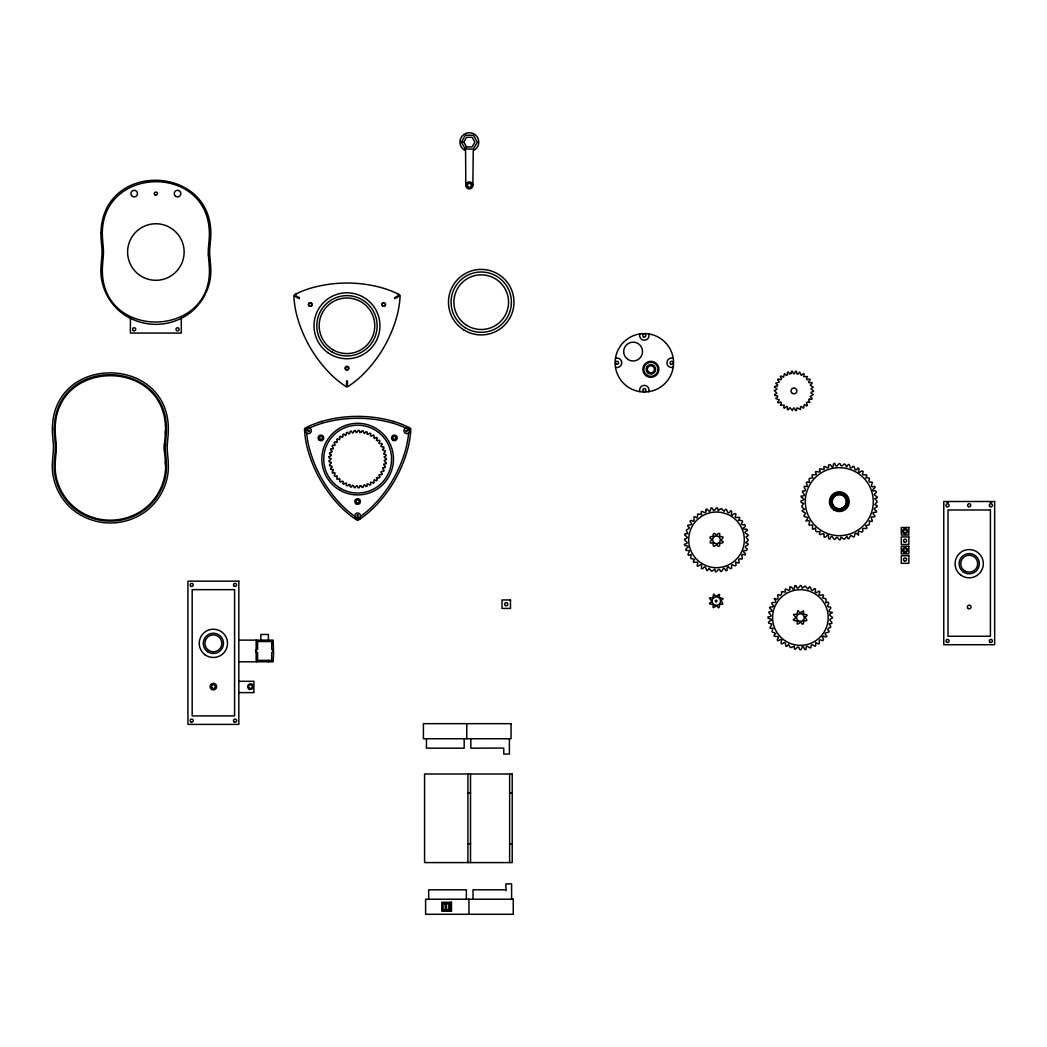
<?xml version="1.0" encoding="UTF-8"?>
<svg xmlns="http://www.w3.org/2000/svg" width="1047" height="1047" viewBox="0 0 1047 1047"><rect width="100%" height="100%" fill="white"/><g stroke="black" fill="none" stroke-linecap="round" stroke-linejoin="round"><path stroke-width="1.5" d="M797.644 621.355C795.668 626.381 799.057 623.135 801.02 622.101C802.97 626.76 803.808 622.926 803.939 620.4C808.624 622.023 806.596 619.183 804.934 616.971C810.064 614.288 804.947 614.982 803.141 613.621C805.208 608.071 801.335 613.123 799.463 612.665C796.427 606.658 798.455 615.361 795.746 614.419C789.687 613.45 797.866 617.076 795.053 618.607C789.621 621.067 798.835 620.923 797.068 620.649M55.19 464.58C54.287 485.376 66.838 505.78 85.71 514.535A56.538 56.538 0 0 0 134.971 514.522C154.707 505.479 167.258 483.649 165.413 462.054A96.298 96.298 0 0 0 165.256 459.685L164.549 451.637A65.451 65.451 0 0 1 164.471 450.459A57.153 57.153 0 0 1 164.588 442.973L165.256 435.513A96.337 96.337 0 0 0 165.413 433.157C169.693 356.569 51.002 356.569 55.282 433.157A96.337 96.337 0 0 0 55.426 435.513L56.145 443.575A65.451 65.451 0 0 1 56.224 444.753A57.14 57.14 0 0 1 56.093 452.239L55.426 459.685A96.298 96.298 0 0 0 55.282 462.054L55.19 464.58A70.947 70.947 0 0 1 55.242 462.879A79.585 79.585 0 0 1 55.321 461.243M803.154 621.538L803.612 620.753M56.106 452.239L56.145 451.637A65.451 65.451 0 0 0 56.224 450.459A57.153 57.153 0 0 0 56.093 442.973M164.588 442.973L164.549 443.575A65.451 65.451 0 0 0 164.471 444.753A57.14 57.14 0 0 0 164.588 452.239M719.289 543.943C721.017 545.356 718.438 548.288 716.658 544.401C714.25 547.136 712.68 547.097 713.177 542.961C708.374 543.851 710.167 541.862 711.96 539.284C708.152 538.014 710.102 535.855 713.282 536.614C712.693 533.028 714.29 531.994 716.344 535.292C718.124 533.172 721.056 531.797 719.368 536.3C724.563 537.32 723.516 536.326 721.069 540.474C726.553 542.398 720.257 543.812 719.721 543.066M408.657 432.843L408.618 433.393A98.405 98.405 0 0 1 406.524 446.101C400.765 469.488 388.188 491.265 370.821 507.939A98.405 98.405 0 0 1 360.862 516.106L360.404 516.42M648.957 390.976L648.734 391.657A4.712 4.712 0 0 0 644.638 385.375A4.712 4.712 0 0 0 639.717 391.002L639.887 391.604M305.907 429.78L305.816 430.029A2.827 2.827 0 0 0 306.549 432.751L307.124 433.209A2.827 2.827 0 0 0 310.985 432.175A2.827 2.827 0 0 0 309.951 428.315L309.271 428.027A2.827 2.827 0 0 0 306.549 428.76L306.378 428.969M639.782 334.294L639.769 334.346A4.712 4.712 0 0 0 644.402 340.223A4.712 4.712 0 0 0 648.878 334.229L648.891 334.294M361.294 432.084L359.919 432.699L359.71 431.914A9.397 9.397 0 0 0 359.265 430.487L358.048 430.435A9.397 9.397 0 0 0 357.498 431.835L356.229 432.647L355.915 431.901A9.397 9.397 0 0 0 355.26 430.539L354.056 430.67A9.397 9.397 0 0 0 353.703 432.123L352.551 433.092L352.132 432.398A9.397 9.397 0 0 0 351.308 431.155L350.13 431.443A9.397 9.397 0 0 0 349.986 432.935L348.991 434.06L348.468 433.432A9.397 9.397 0 0 0 347.473 432.306L346.348 432.764A9.397 9.397 0 0 0 346.413 434.256L345.589 435.513L344.987 434.963A9.397 9.397 0 0 0 343.848 433.982L342.788 434.584A9.397 9.397 0 0 0 343.063 436.062L342.421 437.424L341.754 436.952A9.397 9.397 0 0 0 340.484 436.154L339.529 436.9A9.397 9.397 0 0 0 340 438.327L339.542 439.753L338.822 439.387A9.397 9.397 0 0 0 337.448 438.758L336.611 439.635A9.397 9.397 0 0 0 337.278 440.983L337.029 442.462L336.257 442.2A9.397 9.397 0 0 0 334.818 441.769L334.098 442.75A9.397 9.397 0 0 0 334.961 443.993L334.909 445.498L334.111 445.341A9.397 9.397 0 0 0 332.632 445.119L332.056 446.192A9.397 9.397 0 0 0 333.077 447.305L333.234 448.797L332.423 448.757A9.397 9.397 0 0 0 330.917 448.744L330.512 449.883A9.397 9.397 0 0 0 331.663 450.838L332.318 451.322L331.232 452.369A9.397 9.397 0 0 0 329.74 452.566L329.491 453.744A9.397 9.397 0 0 0 330.773 454.529L331.48 454.922L330.551 456.112A9.397 9.397 0 0 0 329.098 456.505M461.334 142.13L465.339 135.194L473.349 135.194L477.353 142.13L473.349 149.067L465.339 149.067L461.334 142.13L463.782 142.13L466.556 146.946L472.118 146.946L474.893 142.13L472.118 137.314L466.556 137.314L463.782 142.13M465.339 149.067L466.556 146.946M713.635 536.3L713.557 535.423M359.815 519.116L358.126 520.228L358.126 514.823L357.184 514.823L357.184 520.228L355.496 519.116A99.648 99.648 0 0 1 343.207 509.313C325.552 492.391 312.804 470.273 306.954 446.532A99.648 99.648 0 0 1 304.598 430.984L304.494 428.969L309.179 431.665L309.65 430.854L304.965 428.144L306.771 427.241A99.648 99.648 0 0 1 321.416 421.496M296.092 293.893L294.286 294.809L299.494 297.819L299.023 298.644L293.814 295.62L293.932 297.649A99.648 99.648 0 0 0 296.275 313.197C302.112 336.938 314.885 359.042 332.527 375.978A99.648 99.648 0 0 0 344.803 385.793L346.505 386.893L346.505 380.872L347.447 380.872L347.447 386.893L349.135 385.78A99.648 99.648 0 0 0 361.424 375.978C379.079 359.056 391.84 336.938 397.677 313.197A99.648 99.648 0 0 0 400.033 297.649L400.137 295.62L394.928 298.644L394.457 297.819L399.666 294.809L397.86 293.893M377.823 440.748L376.37 440.342L376.711 439.609A9.397 9.397 0 0 0 377.286 438.209L376.383 437.397A9.397 9.397 0 0 0 375.062 438.117L374.368 438.536L373.818 437.136A9.397 9.397 0 0 0 374.185 435.683L373.177 435.002A9.397 9.397 0 0 0 371.973 435.905L370.468 435.905L370.599 435.107A9.397 9.397 0 0 0 370.769 433.615L369.683 433.078A9.397 9.397 0 0 0 368.609 434.139L367.117 434.348L367.131 433.537A9.397 9.397 0 0 0 367.091 432.031L365.94 431.652A9.397 9.397 0 0 0 365.023 432.856L364.552 433.51L363.479 432.463A9.397 9.397 0 0 0 363.23 430.984L362.04 430.775A9.397 9.397 0 0 0 361.294 432.084M615.597 358.31L615.832 358.244A4.712 4.712 0 0 1 621.774 362.786A4.712 4.712 0 0 1 615.832 367.34L615.466 367.196M309.402 428.079L309.899 427.843A98.405 98.405 0 0 1 321.966 423.302M329.098 456.505L329.007 457.722A9.397 9.397 0 0 0 330.394 458.324L331.153 458.612L330.394 459.908A9.397 9.397 0 0 0 329.02 460.51L329.098 461.727A9.397 9.397 0 0 0 330.551 462.12L331.336 462.303L330.773 463.703A9.397 9.397 0 0 0 329.491 464.475L329.74 465.666M321.403 421.496C344.895 414.677 370.416 414.677 393.908 421.496M321.953 423.302C345.091 416.601 370.232 416.601 393.358 423.302M385.963 463.703L386.134 462.499A9.397 9.397 0 0 0 384.799 461.806L384.144 460.431L384.903 460.222A9.397 9.397 0 0 0 386.33 459.725L386.33 458.507A9.397 9.397 0 0 0 384.903 458.01L384.066 456.767L384.799 456.413A9.397 9.397 0 0 0 386.134 455.72L385.963 454.516A9.397 9.397 0 0 0 384.485 454.228L383.699 454.123L384.157 452.67A9.397 9.397 0 0 0 385.388 451.794L385.047 450.629A9.397 9.397 0 0 0 383.542 450.537L382.391 449.543L383.006 449.045A9.397 9.397 0 0 0 384.092 448.011L383.595 446.899A9.397 9.397 0 0 0 382.103 447.017L380.82 446.218L381.357 445.616A9.397 9.397 0 0 0 382.286 444.438L381.645 443.405A9.397 9.397 0 0 0 380.179 443.732L378.805 443.13L379.25 442.449A9.397 9.397 0 0 0 380.009 441.153L379.223 440.224A9.397 9.397 0 0 0 377.823 440.748M672.239 367.458L673.208 367.196L672.292 367.458A4.712 4.712 0 0 1 666.913 362.851A4.712 4.712 0 0 1 672.174 358.113L673.208 358.375L672.226 358.113M358.126 518.592L358.388 518.553A2.827 2.827 0 0 0 360.39 516.564L360.482 515.831A2.827 2.827 0 0 0 357.655 513.004A2.827 2.827 0 0 0 354.828 515.831L354.92 516.564A2.827 2.827 0 0 0 356.922 518.553L357.184 518.592M238.821 640.123L273.123 640.123L273.594 653.315L273.123 661.796L238.821 661.796M238.821 681.309L253.898 681.309L253.898 692.617L238.821 692.617M467.93 792.854L470.522 792.854M509.627 792.854L512.219 792.854M467.93 843.738L470.522 843.738M509.627 843.738L512.219 843.738M505.937 889.793L473.022 889.793L473.022 899.216M405.909 428.079L405.411 427.843A98.405 98.405 0 0 0 393.358 423.302M377.823 477.484L376.37 477.89L376.711 478.623A9.397 9.397 0 0 1 377.286 480.01L376.383 480.822A9.397 9.397 0 0 1 375.062 480.115L374.368 479.696L373.818 481.083A9.397 9.397 0 0 1 374.185 482.549L373.177 483.23A9.397 9.397 0 0 1 371.973 482.327L370.468 482.327L370.599 483.125A9.397 9.397 0 0 1 370.769 484.617L369.683 485.154A9.397 9.397 0 0 1 368.609 484.094L367.117 483.884L367.131 484.696A9.397 9.397 0 0 1 367.091 486.188L365.94 486.567A9.397 9.397 0 0 1 365.023 485.376L364.552 484.709L363.479 485.756A9.397 9.397 0 0 1 363.23 487.248L362.04 487.457A9.397 9.397 0 0 1 361.294 486.148M354.907 516.42L354.449 516.106A98.405 98.405 0 0 1 344.489 507.939C327.109 491.265 314.545 469.488 308.786 446.114A98.405 98.405 0 0 1 306.692 433.393L306.653 432.843M408.932 428.969L408.775 428.76A2.827 2.827 0 0 0 406.04 428.027L405.359 428.315A2.827 2.827 0 0 0 404.325 432.175A2.827 2.827 0 0 0 408.186 433.209L408.775 432.751A2.827 2.827 0 0 0 409.495 430.029L409.403 429.78M361.294 486.148L359.919 485.533L359.71 486.305A9.397 9.397 0 0 1 359.265 487.745L358.048 487.784A9.397 9.397 0 0 1 357.498 486.384L357.236 485.625L355.915 486.332A9.397 9.397 0 0 1 355.26 487.693L354.056 487.562A9.397 9.397 0 0 1 353.703 486.096L352.551 485.127L352.132 485.821A9.397 9.397 0 0 1 351.308 487.077L350.13 486.79A9.397 9.397 0 0 1 349.986 485.285L349.947 484.473L348.468 484.8A9.397 9.397 0 0 1 347.473 485.926L346.348 485.468A9.397 9.397 0 0 1 346.413 483.963L346.492 483.164L344.987 483.269A9.397 9.397 0 0 1 343.848 484.251L342.788 483.635A9.397 9.397 0 0 1 343.063 482.157L343.246 481.371L341.754 481.267A9.397 9.397 0 0 1 340.484 482.078L339.529 481.332A9.397 9.397 0 0 1 340 479.906L339.542 478.479L338.822 478.845A9.397 9.397 0 0 1 337.448 479.461L336.611 478.597A9.397 9.397 0 0 1 337.278 477.249L337.029 475.77L336.257 476.032A9.397 9.397 0 0 1 334.818 476.45L334.098 475.469A9.397 9.397 0 0 1 334.961 474.239L334.909 472.734L334.111 472.891A9.397 9.397 0 0 1 332.632 473.113L332.056 472.04A9.397 9.397 0 0 1 333.077 470.928L333.234 469.436L332.423 469.475A9.397 9.397 0 0 1 330.917 469.488L330.512 468.349A9.397 9.397 0 0 1 331.663 467.394L332.318 466.91L331.232 465.863A9.397 9.397 0 0 1 329.74 465.666M511.59 899.216L511.59 883.904L505.937 883.904L505.937 890.696M509.627 774.008L509.627 862.584M509.405 738.737L509.405 754.062L503.751 754.062L503.751 748.068L470.823 748.173L470.823 738.737M472.878 185.411A3.534 3.534 0 0 0 467.577 182.348A3.534 3.534 0 0 0 467.577 188.46A3.534 3.534 0 0 0 472.878 185.411L473.231 150.716A9.423 9.423 0 0 0 476.725 136.28A9.423 9.423 0 0 0 461.871 136.385A9.423 9.423 0 0 0 465.575 150.768L465.81 185.411M470.522 774.008L470.522 862.584M468.951 899.216L468.951 914.293M467.93 774.008L467.93 862.584M466.753 723.66L466.753 738.737M466.373 899.216L466.373 889.793L428.668 889.793L428.668 899.216M464.187 738.737L464.187 748.173L426.469 748.173L426.469 738.737M450.171 902.278L450.171 911.23M446.532 903.692L446.532 909.817M445.734 903.692L445.734 909.817M445.197 903.692L445.197 909.817M268.412 640.123L268.412 634.469L260.873 634.469L260.873 640.123M268.412 660.382L268.412 661.796M256.162 640.123L256.162 661.796M181.301 318.288L181.301 333.064L130.417 333.064L130.417 318.288M377.823 477.484A9.397 9.397 0 0 0 379.223 478.008L380.009 477.079A9.397 9.397 0 0 0 379.25 475.783L378.805 475.102L380.179 474.5A9.397 9.397 0 0 0 381.645 474.815L382.286 473.794A9.397 9.397 0 0 0 381.357 472.616L380.82 472.001L382.103 471.215A9.397 9.397 0 0 0 383.595 471.333L384.092 470.221A9.397 9.397 0 0 0 383.006 469.187L382.731 467.708L383.542 467.695A9.397 9.397 0 0 0 385.047 467.603L385.388 466.425A9.397 9.397 0 0 0 384.157 465.562L383.686 464.135L384.485 464.004A9.397 9.397 0 0 0 385.963 463.703M359.828 519.129A99.648 99.648 0 0 0 372.104 509.313C389.759 492.391 402.519 470.273 408.356 446.532A99.648 99.648 0 0 0 410.712 430.984L410.817 428.969L406.131 431.665L405.66 430.854L410.345 428.144L408.539 427.241A99.648 99.648 0 0 0 393.894 421.496M397.86 293.893A99.648 99.648 0 0 0 383.215 288.161C359.749 281.342 334.215 281.355 310.723 288.161A99.648 99.648 0 0 0 296.092 293.893M382.94 306.3A1.885 1.885 0 0 1 382.22 303.394A1.885 1.885 0 0 1 385.217 303.46A1.885 1.885 0 0 1 384.393 306.326M309.31 302.936A1.885 1.885 0 0 1 311.888 303.63A1.885 1.885 0 0 1 311.195 306.208M309.31 306.208A1.885 1.885 0 0 1 308.917 303.237M990.03 502.089A3.298 3.298 0 0 1 991.731 502.089M946.684 502.089A3.298 3.298 0 0 1 948.386 502.089M165.505 464.58A70.947 70.947 0 0 0 165.452 462.879A79.585 79.585 0 0 0 165.361 461.243M55.19 430.618A70.947 70.947 0 0 0 55.242 432.332A79.651 79.651 0 0 0 55.321 433.955M167.271 444.896A54.313 54.313 0 0 0 167.415 452.016L168.07 459.476A99.151 99.151 0 0 1 168.187 461.073A82.386 82.386 0 0 1 168.279 462.761A73.761 73.761 0 0 1 168.331 464.528C169.261 486.41 156.055 507.874 136.215 517.087A59.365 59.365 0 0 1 84.493 517.061C63.736 507.546 50.531 484.604 52.455 461.91A99.151 99.151 0 0 1 52.612 459.476L53.318 451.44A62.624 62.624 0 0 0 53.397 450.315M167.298 444.896A62.637 62.637 0 0 1 167.363 443.771L168.07 435.735A99.19 99.19 0 0 0 168.227 433.301C172.82 354.606 51.342 351.74 52.363 430.67A73.761 73.761 0 0 0 52.415 432.45A82.464 82.464 0 0 0 52.507 434.125A99.19 99.19 0 0 0 52.612 435.735L53.279 443.182A54.339 54.339 0 0 1 53.423 450.315M165.505 430.618A70.947 70.947 0 0 1 165.452 432.332A79.651 79.651 0 0 1 165.361 433.955M208.314 254.958A58.802 58.802 0 0 1 208.471 247.249L209.125 239.802A94.675 94.675 0 0 0 209.23 238.271A78.015 78.015 0 0 0 209.321 236.674A69.298 69.298 0 0 0 209.374 235.012C210.382 162.206 98.065 164.903 102.436 237.486A94.675 94.675 0 0 0 102.593 239.802L103.313 247.864A67.1 67.1 0 0 1 103.378 249.068A58.776 58.776 0 0 1 103.26 256.777L102.593 264.224A94.636 94.636 0 0 0 102.488 265.768A77.936 77.936 0 0 0 102.41 267.365A69.298 69.298 0 0 0 102.357 269.027C100.787 341.387 214.216 338.757 209.282 266.553A94.636 94.636 0 0 0 209.125 264.224L208.418 256.162A67.1 67.1 0 0 1 208.34 254.958M713.557 604.878C711.633 610.322 714.983 606.2 717.064 605.703C719.158 610.571 719.341 606.056 719.983 603.844C724.773 605.716 722.338 602.548 720.846 600.494C726.435 597.536 719.917 598.832 719.132 596.855C721.043 591.097 716.815 597.366 715.284 595.979C712.431 590.6 714.237 598.308 711.881 598.112C706.018 596.685 712.942 600.324 711.227 602.077C706.45 604.564 712.13 603.648 713.557 604.878M54.235 428.838L54.248 430.644A71.89 71.89 0 0 0 54.3 432.372A80.593 80.593 0 0 0 54.379 434.021A97.292 97.292 0 0 0 54.496 435.591L55.164 443.038A56.211 56.211 0 0 1 55.308 450.406A64.508 64.508 0 0 1 55.203 451.571L54.496 459.62A97.253 97.253 0 0 0 54.339 462.002C52.455 483.976 65.241 506.146 85.291 515.386A57.48 57.48 0 0 0 135.377 515.373C154.59 506.512 167.35 485.716 166.447 464.567A71.89 71.89 0 0 0 166.394 462.839A80.514 80.514 0 0 0 166.303 461.19A97.253 97.253 0 0 0 166.198 459.62L165.531 452.16A56.198 56.198 0 0 1 165.387 444.792A64.508 64.508 0 0 1 165.478 443.64L166.198 435.591A97.292 97.292 0 0 0 166.355 433.196C170.962 358.323 55.491 353.664 54.235 428.838M100.931 233.259L100.944 235.038A70.712 70.712 0 0 0 100.996 236.727A79.415 79.415 0 0 0 101.075 238.363A96.102 96.102 0 0 0 101.179 239.92L101.847 247.367A57.389 57.389 0 0 1 101.991 254.892A65.686 65.686 0 0 1 101.899 256.07L101.179 264.119A96.062 96.062 0 0 0 101.036 266.475C99.177 287.99 111.689 309.69 131.333 318.746A56.263 56.263 0 0 0 152.653 324.256A56.342 56.342 0 0 0 180.398 318.746C199.166 310.017 211.677 289.718 210.787 269A70.712 70.712 0 0 0 210.735 267.299A79.35 79.35 0 0 0 210.643 265.676A96.062 96.062 0 0 0 210.539 264.119L209.871 256.672A57.363 57.363 0 0 1 209.727 249.147A65.686 65.686 0 0 1 209.819 247.969L210.539 239.92A96.102 96.102 0 0 0 210.696 237.551C215.237 164.261 102.148 159.668 100.931 233.259M828.517 466.543C828.53 471.045 822.314 462.107 824.198 469.344C822.196 470.312 818.008 466.072 820.128 471.791C818.113 472.773 813.624 469.135 816.385 474.54C813.977 475.443 810.038 473.126 812.943 477.942C807.643 478.387 809.292 477.759 809.449 482.484C803.847 480.521 807.669 484.238 807.198 486.554C800.719 485.088 806.818 489.171 805.025 490.899C797.395 490.166 809.75 496.487 801.073 496.042C800.13 497.94 806.844 499.013 802.578 500.348C799.241 500.767 801.269 503.424 803.73 503.267C801.57 507.468 800.353 505.766 804.633 509.208C797.631 512.062 808.153 511.708 804.868 514.496C800.89 518.906 811.765 514.627 805.837 520.987C814.056 518.893 805.235 526.419 810.967 525.071C815.168 523.565 809.279 532.57 815.391 527.924C816.294 533.289 815.299 531.483 820.128 531.614C817.04 538.695 824.997 530.214 823.976 535.606C823.518 538.891 826.554 536.705 827.326 535.056C830.088 534.991 827.051 539.27 829.878 539.14C832.627 531.719 833.412 542.883 835.715 538.472C837.587 533.891 839.956 544.846 840.95 537.137C845.309 539.886 843.372 540.16 846.879 536.352C849.784 543.563 849.366 532.334 852.284 536.3C856.433 539.624 852.52 529.311 858.619 535.135C856.812 527.047 862.937 535.135 862.872 530.489C860.425 525.45 870.397 531.85 865.555 525.633C870.227 524.351 869.494 526.052 869.298 520.843C876.588 523.919 867.479 515.477 873.512 517.009C877.438 516.812 872.635 514.43 872.884 513.069C873.263 511.407 878.132 513.501 876.274 510.7C869.468 507.991 882.385 506.827 874.847 504.759C876.444 501.055 879.258 502.769 874.677 498.686C882.071 496.684 871.379 495.833 875.109 493.438C878.263 492.142 875.501 490.153 873.172 490.912C871.13 488.792 876.601 488.491 874.755 486.332C866.942 488.7 876.221 480.377 869.992 482.287C866.497 480.809 873.263 477.196 865.647 477.942C870.136 471.7 860.726 477.602 862.872 472.851C864.259 469.71 860.412 471.242 859.574 472.524C856.747 472.014 860.856 468.559 858.095 467.917C853.397 474.474 855.726 463.049 852.127 467.237C848.816 471.071 850.871 459.384 846.67 466.975C843.529 460.104 843.83 467.551 840.741 465.392C839.21 459.07 836.632 471.268 834.852 463.298C832.064 462.826 834.485 467.708 831.684 466.949C831.174 464.554 828.072 463.154 828.517 466.543M705.809 510.504C706.843 516.511 699.069 506.853 701.712 514.574C694.933 513.423 699.226 513.632 696.805 517.938C690.405 513.03 697.629 524.167 691.413 520.477C687.787 520.49 692.538 523.173 691.53 524.547C689.659 525.293 684.908 524.364 689.515 527.819C687.041 530.999 684.555 528.094 687.905 533.525C679.084 534.166 690.758 536.849 686.112 538.485C680.367 540.069 692.394 542.477 684.358 544.335C683.966 547.136 688.599 544.505 688.154 547.319C686.714 547.686 683.927 550.617 687.159 550.539C693.284 549.557 683.429 557.279 691.125 554.583C690.693 560.014 689.737 557.933 694.645 559.425C689.607 565.694 700.299 559.019 697.197 564.686C696.779 568.534 699.867 564.006 701.202 564.817C702.681 565.563 699.736 570.131 702.943 568.495C706.817 562.527 705.482 575.601 708.898 568.312C712.536 571.021 710.023 572.735 714.826 569.084C715.926 576.321 717.614 567.33 719.786 569.751C722.155 576.19 722.783 563.312 725.78 570.68C728.83 571.453 725.466 566.506 728.372 566.689C729.222 568.757 732.573 569.856 731.591 566.702C730.911 561.1 737.847 570.628 735.518 562.108C743.004 565.027 736.198 559.177 739.967 558.666C746.145 561.323 737.494 551.913 745.15 555.093C747.113 553.104 741.695 552.332 743.933 550.421C746.367 551.455 748.985 549.295 745.83 547.947C742.807 545.422 752.728 544.937 745.647 542.673C750.882 538.498 746.603 540.396 746.118 536.666C753.146 534.297 739.98 533.551 747.349 530.567C748.082 527.518 742.977 530.894 743.383 527.937C745.844 526.942 746.158 523.565 742.964 524.835C737.952 523.984 747.689 520.189 738.371 520.346C743.357 513.907 732.874 520.555 735.74 515.242C736.852 512.284 733.201 513.828 732.468 515.163C729.458 514.993 733.515 511.158 730.714 510.661C726.409 517.807 727.691 504.418 724.158 511.316C720.833 509.038 722.888 506.866 718.15 510.583C717.274 502.704 714.316 514.587 712.706 508.842C710.533 505.492 710.939 510.792 709.67 511.368C708.296 511.433 706.215 506.526 705.809 510.504M789.7 588.192C790.799 594.055 782.868 584.697 785.656 592.157C777.934 590.678 783.954 592.759 780.421 595.442C773.628 591.712 782.475 601.763 774.139 598.452C779.976 605.559 767.176 599.787 773.55 605.663C773.785 608.425 767.765 605.375 769.977 608.621C771.443 608.791 773.17 611.435 770.945 611.409C764.245 611.814 776.285 616.343 767.948 616.945C767.111 619.654 772.11 617.756 771.233 620.491C769.218 620.635 766.731 623.502 770.186 623.58C775.251 623.92 765.252 629.6 773.066 628.148C771.338 633.671 771.704 631.001 775.67 633.566C769.807 639.089 782.096 633.697 777.227 639.534C777.332 643.067 780.617 637.715 781.847 640.201C780.84 641.602 780.447 645.318 782.934 643.434C787.187 639.115 784.02 651.116 788.522 644.376C791.349 649.232 789.477 647.648 794.228 646.274C793.888 654.336 798.442 642.714 799.293 648.747C800.274 651.771 802.002 648.42 802.107 646.771C804.606 645.606 803.52 650.737 806.046 649.493C805.405 641.314 811.373 651.98 811.072 646.012C811.857 641.34 816.49 651.051 815.692 642.505C822.733 647.046 816.686 638.591 820.927 639.979C823.793 642.217 824.054 638.749 822.275 636.995C823.23 634.403 826.083 638.801 826.986 636.131C820.665 630.726 832.967 634.168 827.824 629.888C827.693 626.027 833.517 629.797 828.988 623.842C836.173 623.75 827.837 620.714 830.441 618.973C837.155 616.696 824.316 615.963 832.444 612.456C823.91 611.487 834.538 607.862 829.289 606.841C824.264 607.365 833.032 600.114 825.73 602.784C826.266 597.471 826.934 599.46 822.34 597.758C827.091 591.385 816.084 598.701 819.762 592.445C819.775 588.82 816.896 593.623 815.692 592.563C814.239 592.078 817.157 587.21 813.951 588.885C810.156 594.761 811.333 581.923 807.996 589.068C803.913 585.509 807.263 584.998 802.002 588.231C800.955 580.117 797.84 593.191 796.204 585.862C793.299 583.912 795.628 589.67 793.037 589.186C792.37 587.799 789.726 584.933 789.7 588.192M790.956 373.426L789.857 374.185L788.273 372.012L787.409 372.287L787.423 374.957L786.441 375.389L784.465 373.596L783.496 377.234L781.075 375.952L780.395 376.554L781.494 378.949L780.84 379.76L778.248 378.949L777.712 379.681L779.243 381.959L775.735 383.307L777.699 385.034L777.437 386.055L774.741 386.369L774.544 387.246L776.835 388.542L776.769 389.615L774.217 390.452L776.887 393.188L774.544 394.562L774.741 395.452L777.437 395.766L777.672 396.813L775.735 398.514L779.243 399.862L777.712 402.14L778.248 402.873L780.735 402.035L781.481 402.781L780.395 405.268L784.216 405.11L783.679 407.767L784.465 408.212L786.506 406.419L787.436 406.903L787.409 409.534L788.273 409.809L789.962 407.649L792.33 410.568L793.377 408.16L794.424 408.108L795.55 410.568L796.453 410.476L797.042 407.833L800.471 409.534L800.497 406.812L801.465 406.445L803.402 408.212L804.371 404.587L806.805 405.87L807.473 405.268L806.386 402.833L807.041 402.061L809.894 402.506L808.624 399.862L809.161 399.051L811.778 399.352L812.145 398.514L810.169 396.604L813.323 394.562L811.019 393.24L811.098 392.219L813.663 391.369L810.993 388.607L813.323 387.246L810.169 385.204L812.145 383.307L811.778 382.469L809.161 382.77L808.585 381.893L810.169 379.681L809.632 378.949L807.185 379.773L806.399 379.04L807.473 376.554L803.638 376.684L804.188 374.054L803.402 373.596L801.295 375.363L799.607 372.012L798.076 374.145L797.042 373.988L796.453 371.345L795.55 371.24L794.451 373.7L793.43 373.7L792.33 371.24L791.427 371.345L790.956 373.426M715.35 600.808C716.567 604.577 718.294 598.138 715.35 600.808M615.649 357.302L615.4 358.807A29.211 29.211 0 0 0 615.348 366.437L615.584 367.942A29.211 29.211 0 0 0 638.853 391.486L640.358 391.735A29.211 29.211 0 0 0 647.975 391.774L649.493 391.552A29.211 29.211 0 0 0 673.025 368.282L673.273 366.777A29.211 29.211 0 0 0 673.326 359.147L673.09 357.642A29.211 29.211 0 0 0 649.834 334.098L648.315 333.849A29.211 29.211 0 0 0 640.699 333.81L639.18 334.032A29.211 29.211 0 0 0 615.649 357.302M994.65 501.5L943.766 501.5L943.766 644.73L994.65 644.73L994.65 501.5M990.41 509.981L948.006 509.981L948.006 636.249L990.41 636.249L990.41 509.981M908.835 527.492L901.297 527.492L901.297 535.03L908.835 535.03L908.835 527.492M908.835 536.915L901.297 536.915L901.297 544.453L908.835 544.453L908.835 536.915M908.835 546.338L901.297 546.338L901.297 553.876L908.835 553.876L908.835 546.338M908.835 555.761L901.297 555.761L901.297 563.299L908.835 563.299L908.835 555.761M238.821 581.164L187.936 581.164L187.936 724.393L238.821 724.393L238.821 581.164M234.58 589.644L192.177 589.644L192.177 715.912L234.58 715.912L234.58 589.644M510.478 599.957L501.997 599.957L501.997 608.438L510.478 608.438L510.478 599.957M271.71 641.536L257.575 641.536L257.575 649.546L256.162 649.546L256.162 652.373L257.575 652.373L257.575 660.382L271.71 660.382L271.71 652.373L273.123 652.373L273.123 649.546L271.71 649.546L271.71 641.536M511.054 723.66L423.407 723.66L423.407 738.737L511.054 738.737L511.054 723.66M512.219 774.008L424.572 774.008L424.572 862.584L512.219 862.584L512.219 774.008M513.239 899.216L425.606 899.216L425.606 914.293L513.239 914.293L513.239 899.216M451.479 902.278L441.769 902.278L441.769 911.23L451.479 911.23L451.479 902.278M448.849 903.692L443.103 903.692L443.103 909.817L448.849 909.817L448.849 903.692M339.752 490.127A35.807 35.807 0 0 0 393.463 459.11A35.807 35.807 0 0 0 339.752 428.105A35.807 35.807 0 0 0 339.752 490.127M340.694 488.491A33.923 33.923 0 0 0 391.578 459.11A33.923 33.923 0 0 0 340.694 429.741A33.923 33.923 0 0 0 340.694 488.491M333.077 349.842A27.785 27.785 0 0 0 374.761 325.774A27.785 27.785 0 0 0 333.077 301.706A27.785 27.785 0 0 0 333.077 349.842M320.16 439.256A1.557 1.557 0 0 0 322.489 437.908A1.557 1.557 0 0 0 320.16 436.56A1.557 1.557 0 0 0 320.16 439.256M393.607 439.256A1.557 1.557 0 0 0 395.936 437.908A1.557 1.557 0 0 0 393.607 436.56A1.557 1.557 0 0 0 393.607 439.256M356.883 502.861A1.557 1.557 0 0 0 359.213 501.513A1.557 1.557 0 0 0 356.883 500.178A1.557 1.557 0 0 0 356.883 502.861M356.242 503.973A2.827 2.827 0 0 0 360.482 501.513A2.827 2.827 0 0 0 356.242 499.066A2.827 2.827 0 0 0 356.242 503.973M392.756 440.224A2.827 2.827 0 0 0 397.193 438.17A2.827 2.827 0 0 0 393.188 435.343A2.827 2.827 0 0 0 392.756 440.224M319.335 440.25A2.827 2.827 0 0 0 323.745 438.117A2.827 2.827 0 0 0 319.701 435.369A2.827 2.827 0 0 0 319.335 440.25M345.929 369.329A1.557 1.557 0 0 0 348.494 368.505A1.557 1.557 0 0 0 346.505 366.699A1.557 1.557 0 0 0 345.929 369.329M309.48 305.92A1.557 1.557 0 0 0 311.81 304.572A1.557 1.557 0 0 0 309.48 303.224A1.557 1.557 0 0 0 309.48 305.92M382.927 305.92A1.557 1.557 0 0 0 385.257 304.572A1.557 1.557 0 0 0 382.927 303.224A1.557 1.557 0 0 0 382.927 305.92M346.034 369.813A1.885 1.885 0 0 0 348.86 368.178A1.885 1.885 0 0 0 346.034 366.555A1.885 1.885 0 0 0 346.034 369.813M331.899 351.897A30.154 30.154 0 0 0 377.129 325.774A30.154 30.154 0 0 0 331.899 299.664A30.154 30.154 0 0 0 331.899 351.897M327.92 352.695A32.98 32.98 0 0 0 379.812 328.823A32.98 32.98 0 0 0 333.195 295.817A32.98 32.98 0 0 0 327.92 352.695M463.703 329.831A32.745 32.745 0 0 0 513.946 303.525A32.745 32.745 0 0 0 466.046 273.149A32.745 32.745 0 0 0 463.703 329.831M963.253 571.884A10.13 10.13 0 0 0 979.285 564.752A10.13 10.13 0 0 0 965.085 554.439A10.13 10.13 0 0 0 963.253 571.884M964.562 570.785A8.481 8.481 0 0 0 977.676 564.163A8.481 8.481 0 0 0 965.386 556.127A8.481 8.481 0 0 0 964.562 570.785M960.897 575.13A14.135 14.135 0 0 0 983.264 565.171A14.135 14.135 0 0 0 963.462 550.787A14.135 14.135 0 0 0 960.897 575.13M968.292 608.556A1.832 1.832 0 0 0 971.04 606.972A1.832 1.832 0 0 0 968.292 605.375A1.832 1.832 0 0 0 968.292 608.556M946.75 506.617A1.557 1.557 0 0 0 949.092 505.269A1.557 1.557 0 0 0 946.75 503.921A1.557 1.557 0 0 0 946.75 506.617M990.109 506.617A1.557 1.557 0 0 0 992.438 505.269A1.557 1.557 0 0 0 990.109 503.921A1.557 1.557 0 0 0 990.109 506.617M946.75 642.308A1.557 1.557 0 0 0 949.092 640.96A1.557 1.557 0 0 0 946.75 639.612A1.557 1.557 0 0 0 946.75 642.308M990.109 642.308A1.557 1.557 0 0 0 992.438 640.96A1.557 1.557 0 0 0 990.109 639.612A1.557 1.557 0 0 0 990.109 642.308M466.831 325.395A27.327 27.327 0 0 0 508.541 303.028A27.327 27.327 0 0 0 468.323 278.083A27.327 27.327 0 0 0 466.831 325.395M465.575 327.933A30.154 30.154 0 0 0 511.381 302.845A30.154 30.154 0 0 0 466.74 275.714A30.154 30.154 0 0 0 465.575 327.933M968.436 506.617A1.557 1.557 0 0 0 970.765 505.269A1.557 1.557 0 0 0 968.436 503.921A1.557 1.557 0 0 0 968.436 506.617M904.294 532.609A1.557 1.557 0 0 0 906.623 531.261A1.557 1.557 0 0 0 904.294 529.913A1.557 1.557 0 0 0 904.294 532.609M903.469 533.172A2.5 2.5 0 0 0 907.527 531.68A2.5 2.5 0 0 0 904.202 528.918A2.5 2.5 0 0 0 903.469 533.172M904.294 542.032A1.557 1.557 0 0 0 906.623 540.684A1.557 1.557 0 0 0 904.294 539.336A1.557 1.557 0 0 0 904.294 542.032M904.294 551.455A1.557 1.557 0 0 0 906.623 550.107A1.557 1.557 0 0 0 904.294 548.759A1.557 1.557 0 0 0 904.294 551.455M903.469 552.018A2.5 2.5 0 0 0 907.527 550.526A2.5 2.5 0 0 0 904.202 547.764A2.5 2.5 0 0 0 903.469 552.018M904.294 560.878A1.557 1.557 0 0 0 906.623 559.53A1.557 1.557 0 0 0 904.294 558.182A1.557 1.557 0 0 0 904.294 560.878M176.76 330.643A1.557 1.557 0 0 0 179.089 329.295A1.557 1.557 0 0 0 176.76 327.947A1.557 1.557 0 0 0 176.76 330.643M133.414 330.643A1.557 1.557 0 0 0 135.744 329.295A1.557 1.557 0 0 0 133.414 327.947A1.557 1.557 0 0 0 133.414 330.643M140.062 275.466A28.269 28.269 0 0 0 184.063 253.989A28.269 28.269 0 0 0 143.465 226.623A28.269 28.269 0 0 0 140.062 275.466M132.537 196.456A3.298 3.298 0 0 0 137.484 193.603A3.298 3.298 0 0 0 132.537 190.75A3.298 3.298 0 0 0 132.537 196.456M175.883 196.456A3.298 3.298 0 0 0 180.83 193.603A3.298 3.298 0 0 0 175.883 190.75A3.298 3.298 0 0 0 175.883 196.456M155.087 194.951A1.557 1.557 0 0 0 157.416 193.603A1.557 1.557 0 0 0 155.087 192.255A1.557 1.557 0 0 0 155.087 194.951M468.048 186.903A1.976 1.976 0 0 0 471.281 185.777A1.976 1.976 0 0 0 468.69 183.539A1.976 1.976 0 0 0 468.048 186.903M505.452 605.572A1.584 1.584 0 0 0 507.821 604.198A1.584 1.584 0 0 0 505.452 602.836A1.584 1.584 0 0 0 505.452 605.572M821.175 530.436A34.001 34.001 0 0 0 873.263 502.992A34.001 34.001 0 0 0 823.452 471.595A34.001 34.001 0 0 0 821.175 530.436M835.742 507.834A7.12 7.12 0 0 0 846.408 501.67A7.12 7.12 0 0 0 835.742 495.506A7.12 7.12 0 0 0 835.742 507.834M834.158 510.125A9.894 9.894 0 0 0 849.182 501.906A9.894 9.894 0 0 0 834.551 492.993A9.894 9.894 0 0 0 834.158 510.125M835.218 507.73A7.303 7.303 0 0 0 846.578 502.18A7.303 7.303 0 0 0 836.095 495.113A7.303 7.303 0 0 0 835.218 507.73M834.629 508.75A8.481 8.481 0 0 0 847.756 502.18A8.481 8.481 0 0 0 835.506 494.079A8.481 8.481 0 0 0 834.629 508.75M648.499 373.452A4.764 4.764 0 0 0 655.631 369.329A4.764 4.764 0 0 0 648.499 365.207A4.764 4.764 0 0 0 648.499 373.452M627.729 359.304A9.423 9.423 0 0 0 642.505 352.381A9.423 9.423 0 0 0 629.116 343.036A9.423 9.423 0 0 0 627.729 359.304M647.033 375.258A7.067 7.067 0 0 0 657.935 369.696A7.067 7.067 0 0 0 647.674 363.034A7.067 7.067 0 0 0 647.033 375.258M616.277 364.134A1.557 1.557 0 0 0 618.607 362.786A1.557 1.557 0 0 0 616.277 361.451A1.557 1.557 0 0 0 616.277 364.134M643.512 391.395A1.557 1.557 0 0 0 645.894 390.125A1.557 1.557 0 0 0 643.617 388.699A1.557 1.557 0 0 0 643.512 391.395M670.839 364.134A1.557 1.557 0 0 0 673.169 362.786A1.557 1.557 0 0 0 670.839 361.451A1.557 1.557 0 0 0 670.839 364.134M643.565 336.859A1.557 1.557 0 0 0 645.894 335.511A1.557 1.557 0 0 0 643.565 334.163A1.557 1.557 0 0 0 643.565 336.859M646.653 376.135A8.01 8.01 0 0 0 658.89 369.591A8.01 8.01 0 0 0 647.098 362.275A8.01 8.01 0 0 0 646.653 376.135M649.114 372.392A3.534 3.534 0 0 0 654.414 369.329A3.534 3.534 0 0 0 649.114 366.267A3.534 3.534 0 0 0 649.114 372.392M207.424 651.548A10.13 10.13 0 0 0 223.443 644.415A10.13 10.13 0 0 0 209.256 634.102A10.13 10.13 0 0 0 207.424 651.548M208.733 650.449A8.481 8.481 0 0 0 221.846 643.826A8.481 8.481 0 0 0 209.557 635.778A8.481 8.481 0 0 0 208.733 650.449M205.068 654.781A14.135 14.135 0 0 0 227.435 644.834A14.135 14.135 0 0 0 207.62 630.438A14.135 14.135 0 0 0 205.068 654.781M248.545 688.651A2.788 2.788 0 0 0 253.178 687.264A2.788 2.788 0 0 0 249.67 683.953A2.788 2.788 0 0 0 248.545 688.651M211.73 689.476A3.298 3.298 0 0 0 216.677 686.623A3.298 3.298 0 0 0 211.73 683.77A3.298 3.298 0 0 0 211.73 689.476M212.449 688.219A1.832 1.832 0 0 0 215.211 686.623A1.832 1.832 0 0 0 212.449 685.026A1.832 1.832 0 0 0 212.449 688.219M249.539 688.219A1.832 1.832 0 0 0 252.301 686.623A1.832 1.832 0 0 0 249.539 685.026A1.832 1.832 0 0 0 249.539 688.219M190.92 721.972A1.557 1.557 0 0 0 193.25 720.624A1.557 1.557 0 0 0 190.92 719.276A1.557 1.557 0 0 0 190.92 721.972M234.266 721.972A1.557 1.557 0 0 0 236.609 720.624A1.557 1.557 0 0 0 234.266 719.276A1.557 1.557 0 0 0 234.266 721.972M190.724 586.137A1.557 1.557 0 0 0 193.237 585.181A1.557 1.557 0 0 0 191.143 583.48A1.557 1.557 0 0 0 190.724 586.137M234.266 586.268A1.557 1.557 0 0 0 236.609 584.933A1.557 1.557 0 0 0 234.266 583.585A1.557 1.557 0 0 0 234.266 586.268M713.832 604.512A4.253 4.253 0 0 0 720.532 601.462A4.253 4.253 0 0 0 714.551 597.196A4.253 4.253 0 0 0 713.832 604.512M701.987 563.574A27.824 27.824 0 0 0 744.312 540.54A27.824 27.824 0 0 0 703.204 515.412A27.824 27.824 0 0 0 701.987 563.574M714.591 543.144A3.822 3.822 0 0 0 720.323 539.846A3.822 3.822 0 0 0 714.591 536.535A3.822 3.822 0 0 0 714.591 543.144M785.878 641.261A27.824 27.824 0 0 0 828.203 618.227A27.824 27.824 0 0 0 787.095 593.099A27.824 27.824 0 0 0 785.878 641.261M798.481 620.845A3.822 3.822 0 0 0 804.214 617.534A3.822 3.822 0 0 0 798.481 614.223A3.822 3.822 0 0 0 798.481 620.845M792.474 393.436A2.919 2.919 0 0 0 796.859 390.911A2.919 2.919 0 0 0 792.474 388.385A2.919 2.919 0 0 0 792.474 393.436"/></g></svg>
